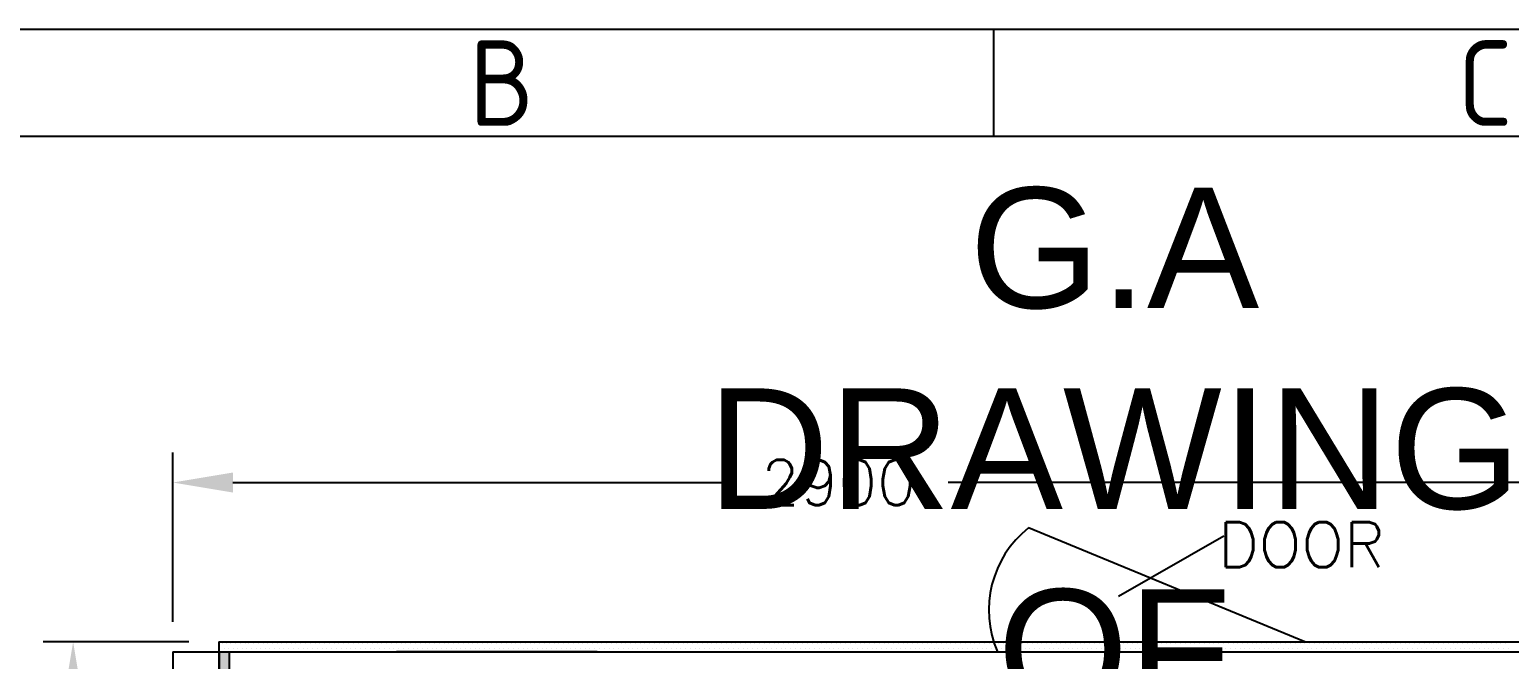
# Model space of a CAD drawing. Extents: x 17841 to 24164, y -6417 to 2983.
# Drawn here: x 19063 to 20537, y 2250 to 2877 of the extents above; entities that cross this region are included whole.
import ezdxf
from ezdxf.enums import TextEntityAlignment as Align

# ---------------------------------------------------------------- set-up
doc = ezdxf.new("R2010")
doc.units = 0
doc.header["$LTSCALE"] = 5
doc.header["$PDMODE"] = 3
doc.layers.get('0').update_dxf_attribs({"linetype": 'CONTINUOUS'})
doc.layers.get('DEFPOINTS').update_dxf_attribs({"linetype": 'CONTINUOUS'})
doc.styles.add('ISOCP', font='isocp.shx')
doc.styles.get("Standard").update_dxf_attribs({"font": 'romans.shx', "height": 45})
doc.dimstyles.get("Standard").update_dxf_attribs({"dimscale": 30, "dimtxt": 2, "dimasz": 1, "dimexe": 0.5, "dimexo": 0.5, "dimgap": 0.2, "dimtad": 1, "dimdec": 0, "dimdsep": 46, "dimtxsty": 'Standard', "dimcen": 2.5, "dimadec": 0, "dimazin": 0, "dimtfac": 1, "dimtdec": 0, "dimtmove": 2, "dimatfit": 3, "dimfxl": 1, "dimtolj": 1, "dimtzin": 0, "dimarcsym": 0})

# ---------------------------------------------------------------- blocks, each defined once
blk = doc.blocks.new('*D22')
at = {"color": 0, "lineweight": -2, "transparency": 16777216}
for p, q in [((19221.6, 2267.1), (19076.4, 2267.1)), ((19106.4, 2207.1), (19106.4, 1858.9)), ((19106.4, 1292.1), (19106.4, 1640.3)), ((19221.9, 1232.1), (19076.4, 1232.1))]:
    blk.add_line(p, q, dxfattribs=at)
at = {"color": 0, "transparency": 16777216}
for points in [[(19096.4, 2207.1), (19116.4, 2207.1), (19106.4, 2267.1)], [(19096.4, 1292.1), (19116.4, 1292.1), (19106.4, 1232.1)]]:
    blk.add_solid(points, dxfattribs=at)
at = {"layer": 'DEFPOINTS', "color": 0, "transparency": 16777216}
for p in [(19251.6, 2267.1), (19106.4, 1232.1), (19251.9, 1232.1)]:
    blk.add_point(p, dxfattribs=at)
at = {"color": 0, "transparency": 16777216, "insert": (19106.4, 1749.6), "char_height": 45, "attachment_point": 5, "rotation": 90}
blk.add_mtext('\\A1;2550', dxfattribs=at)
blk = doc.blocks.new('*D23')
at = {"color": 0, "lineweight": -2, "transparency": 16777216}
for p, q in [((19205.6, 2287.1), (19205.6, 2455.7)), ((20708.4, 2297.1), (20708.4, 2455.7)), ((19265.6, 2425.7), (19759.3, 2425.7)), ((20648.4, 2425.7), (19977.9, 2425.7))]:
    blk.add_line(p, q, dxfattribs=at)
at = {"color": 0, "transparency": 16777216}
for points in [[(19265.6, 2435.7), (19265.6, 2415.7), (19205.6, 2425.7)], [(20648.4, 2435.7), (20648.4, 2415.7), (20708.4, 2425.7)]]:
    blk.add_solid(points, dxfattribs=at)
at = {"layer": 'DEFPOINTS', "color": 0, "transparency": 16777216}
for p in [(20708.4, 2425.7), (19205.6, 2257.1), (20708.4, 2267.1)]:
    blk.add_point(p, dxfattribs=at)
at = {"color": 0, "transparency": 16777216, "insert": (19868.6, 2425.7), "char_height": 45, "attachment_point": 5}
blk.add_mtext('\\A1;2900', dxfattribs=at)

msp = doc.modelspace()

# ---------------------------------------------------------------- hatches: boundary and pattern name
h = msp.add_hatch()
h.set_pattern_fill('DOTS', color=0, scale=3, style=0)
h.set_pattern_definition([(0, (-10661.94, -1087.201), (2.38125, 4.7625), [0, -4.7625])])
h.paths.add_polyline_path([(19251.9, 2257.1), (19251.9, 1242.6), (19261.9, 1242.6), (19261.9, 1445.6), (19261.9, 1648.6), (19261.9, 1851.6), (19261.9, 2054.6), (19261.9, 2257.1)])

# ---------------------------------------------------------------- linework, layer by layer
at = {"color": 0}
for p, q in [((20023.1, 2876.8), (20023.1, 2770.3)), ((20333.1, 2267.1), (20058, 2380.5)), ((20147.5, 2312.5), (20252.6, 2372.5)), ((19205.6, 2257.1), (19205.6, 1242.6)), ((19205.6, 2257.1), (19251.6, 2257.1)), ((19241.3, 2257.1), (19677.9, 2257.1)), ((19251.6, 2267.1), (19251.6, 1242.6)), ((19251.6, 2267.1), (20708.4, 2267.1)), ((19251.6, 2257.6), (19251.6, 1242.6)), ((19251.9, 2257.6), (19251.9, 1242.6)), ((19252.3, 2260.4), (19252.3, 2260.4)), ((19254.7, 2265.1), (19254.7, 2265.1)), ((19257.1, 2260.4), (19257.1, 2260.4)), ((19259.5, 2265.1), (19259.5, 2265.1)), ((19260.9, 2260.4), (19260.9, 2260.4)), ((19261.9, 2257.6), (19261.9, 2054.6)), ((19263.3, 2265.1), (19263.3, 2265.1)), ((19265.7, 2260.4), (19265.7, 2260.4)), ((19268.1, 2265.1), (19268.1, 2265.1)), ((19270.5, 2260.4), (19270.5, 2260.4)), ((19272.8, 2265.1), (19272.8, 2265.1)), ((19275.2, 2260.4), (19275.2, 2260.4)), ((19277.6, 2265.1), (19277.6, 2265.1)), ((19279.2, 2260.4), (19279.2, 2260.4)), ((19281.5, 2265.1), (19281.5, 2265.1)), ((19283.9, 2260.4), (19283.9, 2260.4)), ((19286.3, 2265.1), (19286.3, 2265.1)), ((19288.7, 2260.4), (19288.7, 2260.4)), ((19291.1, 2265.1), (19291.1, 2265.1)), ((19293.4, 2260.4), (19293.4, 2260.4)), ((19295.8, 2265.1), (19295.8, 2265.1)), ((19297.6, 2260.4), (19297.6, 2260.4)), ((19300, 2265.1), (19300, 2265.1)), ((19302.4, 2260.4), (19302.4, 2260.4)), ((19304.8, 2265.1), (19304.8, 2265.1)), ((19307.2, 2260.4), (19307.2, 2260.4)), ((19309.5, 2265.1), (19309.5, 2265.1)), ((19311.9, 2260.4), (19311.9, 2260.4)), ((19314.3, 2265.1), (19314.3, 2265.1)), ((19316.4, 2260.4), (19316.4, 2260.4)), ((19318.8, 2265.1), (19318.8, 2265.1)), ((19321.1, 2260.4), (19321.1, 2260.4)), ((19323.5, 2265.1), (19323.5, 2265.1)), ((19325.9, 2260.4), (19325.9, 2260.4)), ((19328.3, 2265.1), (19328.3, 2265.1)), ((19330.7, 2260.4), (19330.7, 2260.4)), ((19333, 2265.1), (19333, 2265.1)), ((19335.4, 2260.4), (19335.4, 2260.4)), ((19337.8, 2265.1), (19337.8, 2265.1)), ((19340.2, 2260.4), (19340.2, 2260.4)), ((19342.6, 2265.1), (19342.6, 2265.1)), ((19345, 2260.4), (19345, 2260.4)), ((19347.3, 2265.1), (19347.3, 2265.1)), ((19349.7, 2260.4), (19349.7, 2260.4)), ((19352.1, 2265.1), (19352.1, 2265.1)), ((19354.5, 2260.4), (19354.5, 2260.4)), ((19356.9, 2265.1), (19356.9, 2265.1)), ((19359.2, 2260.4), (19359.2, 2260.4)), ((19361.6, 2265.1), (19361.6, 2265.1)), ((19364, 2260.4), (19364, 2260.4)), ((19366.4, 2265.1), (19366.4, 2265.1)), ((19368.8, 2260.4), (19368.8, 2260.4)), ((19371.1, 2265.1), (19371.1, 2265.1)), ((19373.5, 2260.4), (19373.5, 2260.4)), ((19375.9, 2265.1), (19375.9, 2265.1)), ((19378.3, 2260.4), (19378.3, 2260.4)), ((19380.7, 2265.1), (19380.7, 2265.1)), ((19383.1, 2260.4), (19383.1, 2260.4)), ((19385.4, 2265.1), (19385.4, 2265.1)), ((19387.8, 2260.4), (19387.8, 2260.4)), ((19390.2, 2265.1), (19390.2, 2265.1)), ((19392.6, 2260.4), (19392.6, 2260.4)), ((19395, 2265.1), (19395, 2265.1)), ((19397.3, 2260.4), (19397.3, 2260.4)), ((19399.7, 2265.1), (19399.7, 2265.1)), ((19402.1, 2260.4), (19402.1, 2260.4)), ((19404.5, 2265.1), (19404.5, 2265.1)), ((19406.9, 2260.4), (19406.9, 2260.4)), ((19409.2, 2265.1), (19409.2, 2265.1)), ((19411.6, 2260.4), (19411.6, 2260.4)), ((19414, 2265.1), (19414, 2265.1)), ((19416.4, 2260.4), (19416.4, 2260.4)), ((19418.8, 2265.1), (19418.8, 2265.1)), ((19421.2, 2260.4), (19421.2, 2260.4)), ((19423.5, 2265.1), (19423.5, 2265.1)), ((19425.9, 2260.4), (19425.9, 2260.4)), ((19428.3, 2265.1), (19428.3, 2265.1)), ((19628.4, 2257.1), (19428.4, 2257.1)), ((19430.7, 2260.4), (19430.7, 2260.4)), ((19433.1, 2265.1), (19433.1, 2265.1)), ((19435.4, 2260.4), (19435.4, 2260.4)), ((19437.8, 2265.1), (19437.8, 2265.1)), ((19440.2, 2260.4), (19440.2, 2260.4)), ((19442.6, 2265.1), (19442.6, 2265.1)), ((19445, 2260.4), (19445, 2260.4)), ((19447.3, 2265.1), (19447.3, 2265.1)), ((19449.7, 2260.4), (19449.7, 2260.4)), ((19452.1, 2265.1), (19452.1, 2265.1)), ((19454.5, 2260.4), (19454.5, 2260.4)), ((19456.9, 2265.1), (19456.9, 2265.1)), ((19459.3, 2260.4), (19459.3, 2260.4)), ((19461.6, 2265.1), (19461.6, 2265.1)), ((19464, 2260.4), (19464, 2260.4)), ((19466.4, 2265.1), (19466.4, 2265.1)), ((19468.8, 2260.4), (19468.8, 2260.4)), ((19471.2, 2265.1), (19471.2, 2265.1)), ((19473.5, 2260.4), (19473.5, 2260.4)), ((19475.9, 2265.1), (19475.9, 2265.1)), ((19478.3, 2260.4), (19478.3, 2260.4)), ((19480.7, 2265.1), (19480.7, 2265.1)), ((19483.1, 2260.4), (19483.1, 2260.4)), ((19485.4, 2265.1), (19485.4, 2265.1)), ((19487.8, 2260.4), (19487.8, 2260.4)), ((19490.2, 2265.1), (19490.2, 2265.1)), ((19492.6, 2260.4), (19492.6, 2260.4)), ((19495, 2265.1), (19495, 2265.1)), ((19497.4, 2260.4), (19497.4, 2260.4)), ((19499.7, 2265.1), (19499.7, 2265.1)), ((19502.1, 2260.4), (19502.1, 2260.4)), ((19504.5, 2265.1), (19504.5, 2265.1)), ((19506.9, 2260.4), (19506.9, 2260.4)), ((19509.3, 2265.1), (19509.3, 2265.1)), ((19511.6, 2260.4), (19511.6, 2260.4)), ((19514, 2265.1), (19514, 2265.1)), ((19516.4, 2260.4), (19516.4, 2260.4)), ((19518.8, 2265.1), (19518.8, 2265.1)), ((19521.2, 2260.4), (19521.2, 2260.4)), ((19523.5, 2265.1), (19523.5, 2265.1)), ((19525.9, 2260.4), (19525.9, 2260.4)), ((19528.3, 2265.1), (19528.3, 2265.1)), ((19530.7, 2260.4), (19530.7, 2260.4)), ((19533.1, 2265.1), (19533.1, 2265.1)), ((19535.5, 2260.4), (19535.5, 2260.4)), ((19537.8, 2265.1), (19537.8, 2265.1)), ((19540.2, 2260.4), (19540.2, 2260.4)), ((19542.6, 2265.1), (19542.6, 2265.1)), ((19545, 2260.4), (19545, 2260.4)), ((19547.4, 2265.1), (19547.4, 2265.1)), ((19549.7, 2260.4), (19549.7, 2260.4)), ((19552.1, 2265.1), (19552.1, 2265.1)), ((19554.5, 2260.4), (19554.5, 2260.4)), ((19556.9, 2265.1), (19556.9, 2265.1)), ((19559.3, 2260.4), (19559.3, 2260.4)), ((19561.6, 2265.1), (19561.6, 2265.1)), ((19564, 2260.4), (19564, 2260.4)), ((19566.4, 2265.1), (19566.4, 2265.1)), ((19568.8, 2260.4), (19568.8, 2260.4)), ((19571.2, 2265.1), (19571.2, 2265.1)), ((19573.6, 2260.4), (19573.6, 2260.4)), ((19575.9, 2265.1), (19575.9, 2265.1)), ((19578.3, 2260.4), (19578.3, 2260.4)), ((19580.7, 2265.1), (19580.7, 2265.1)), ((19583.1, 2260.4), (19583.1, 2260.4)), ((19585.5, 2265.1), (19585.5, 2265.1)), ((19587.8, 2260.4), (19587.8, 2260.4)), ((19590.2, 2265.1), (19590.2, 2265.1)), ((19592.6, 2260.4), (19592.6, 2260.4)), ((19595, 2265.1), (19595, 2265.1)), ((19597.4, 2260.4), (19597.4, 2260.4)), ((19599.7, 2265.1), (19599.7, 2265.1)), ((19602.1, 2260.4), (19602.1, 2260.4)), ((19604.5, 2265.1), (19604.5, 2265.1)), ((19606.9, 2260.4), (19606.9, 2260.4)), ((19609.3, 2265.1), (19609.3, 2265.1)), ((19611.7, 2260.4), (19611.7, 2260.4)), ((19614, 2265.1), (19614, 2265.1)), ((19616.4, 2260.4), (19616.4, 2260.4)), ((19618.8, 2265.1), (19618.8, 2265.1)), ((19621.2, 2260.4), (19621.2, 2260.4)), ((19623.6, 2265.1), (19623.6, 2265.1)), ((19625.9, 2260.4), (19625.9, 2260.4)), ((19628.3, 2265.1), (19628.3, 2265.1)), ((19630.7, 2260.4), (19630.7, 2260.4)), ((19633.1, 2265.1), (19633.1, 2265.1)), ((19635.5, 2260.4), (19635.5, 2260.4)), ((19637.8, 2265.1), (19637.8, 2265.1)), ((19640.2, 2260.4), (19640.2, 2260.4)), ((19642.6, 2265.1), (19642.6, 2265.1)), ((19645, 2260.4), (19645, 2260.4)), ((19647.4, 2265.1), (19647.4, 2265.1)), ((19649.8, 2260.4), (19649.8, 2260.4)), ((19652.1, 2265.1), (19652.1, 2265.1)), ((19654.5, 2260.4), (19654.5, 2260.4)), ((19656.9, 2265.1), (19656.9, 2265.1)), ((19659.3, 2260.4), (19659.3, 2260.4)), ((19661.7, 2265.1), (19661.7, 2265.1)), ((19664, 2260.4), (19664, 2260.4)), ((19666.4, 2265.1), (19666.4, 2265.1)), ((19668.8, 2260.4), (19668.8, 2260.4)), ((19671.2, 2265.1), (19671.2, 2265.1)), ((19673.6, 2260.4), (19673.6, 2260.4)), ((19675.9, 2265.1), (19675.9, 2265.1)), ((19677.9, 2257.1), (20698.4, 2257.1)), ((19678.3, 2260.4), (19678.3, 2260.4)), ((19680.7, 2265.1), (19680.7, 2265.1)), ((19683.1, 2260.4), (19683.1, 2260.4)), ((19685.5, 2265.1), (19685.5, 2265.1)), ((19687.9, 2260.4), (19687.9, 2260.4)), ((19690.2, 2265.1), (19690.2, 2265.1)), ((19692.6, 2260.4), (19692.6, 2260.4)), ((19695, 2265.1), (19695, 2265.1)), ((19697.4, 2260.4), (19697.4, 2260.4)), ((19699.8, 2265.1), (19699.8, 2265.1)), ((19702.1, 2260.4), (19702.1, 2260.4)), ((19704.5, 2265.1), (19704.5, 2265.1)), ((19706.9, 2260.4), (19706.9, 2260.4)), ((19709.3, 2265.1), (19709.3, 2265.1)), ((19711.7, 2260.4), (19711.7, 2260.4)), ((19714, 2265.1), (19714, 2265.1)), ((19716.4, 2260.4), (19716.4, 2260.4)), ((19718.8, 2265.1), (19718.8, 2265.1)), ((19721.2, 2260.4), (19721.2, 2260.4)), ((19723.6, 2265.1), (19723.6, 2265.1)), ((19726, 2260.4), (19726, 2260.4)), ((19728.3, 2265.1), (19728.3, 2265.1)), ((19730.7, 2260.4), (19730.7, 2260.4)), ((19733.1, 2265.1), (19733.1, 2265.1)), ((19735.5, 2260.4), (19735.5, 2260.4)), ((19737.9, 2265.1), (19737.9, 2265.1)), ((19740.2, 2260.4), (19740.2, 2260.4)), ((19742.6, 2265.1), (19742.6, 2265.1)), ((19745, 2260.4), (19745, 2260.4)), ((19747.4, 2265.1), (19747.4, 2265.1)), ((19749.8, 2260.4), (19749.8, 2260.4)), ((19752.1, 2265.1), (19752.1, 2265.1)), ((19754.5, 2260.4), (19754.5, 2260.4)), ((19756.9, 2265.1), (19756.9, 2265.1)), ((19759.3, 2260.4), (19759.3, 2260.4)), ((19761.7, 2265.1), (19761.7, 2265.1)), ((19764.1, 2260.4), (19764.1, 2260.4)), ((19766.4, 2265.1), (19766.4, 2265.1)), ((19768.8, 2260.4), (19768.8, 2260.4)), ((19771.2, 2265.1), (19771.2, 2265.1)), ((19773.6, 2260.4), (19773.6, 2260.4)), ((19776, 2265.1), (19776, 2265.1)), ((19778.3, 2260.4), (19778.3, 2260.4)), ((19780.7, 2265.1), (19780.7, 2265.1)), ((19783.1, 2260.4), (19783.1, 2260.4)), ((19785.5, 2265.1), (19785.5, 2265.1)), ((19787.9, 2260.4), (19787.9, 2260.4)), ((19790.2, 2265.1), (19790.2, 2265.1)), ((19792.6, 2260.4), (19792.6, 2260.4)), ((19795, 2265.1), (19795, 2265.1)), ((19797.4, 2260.4), (19797.4, 2260.4)), ((19799.8, 2265.1), (19799.8, 2265.1)), ((19802.2, 2260.4), (19802.2, 2260.4)), ((19804.5, 2265.1), (19804.5, 2265.1)), ((19806.9, 2260.4), (19806.9, 2260.4)), ((19809.3, 2265.1), (19809.3, 2265.1)), ((19811.7, 2260.4), (19811.7, 2260.4)), ((19814.1, 2265.1), (19814.1, 2265.1)), ((19816.4, 2260.4), (19816.4, 2260.4)), ((19818.8, 2265.1), (19818.8, 2265.1)), ((19821.2, 2260.4), (19821.2, 2260.4)), ((19823.6, 2265.1), (19823.6, 2265.1)), ((19826, 2260.4), (19826, 2260.4)), ((19828.3, 2265.1), (19828.3, 2265.1)), ((19830.7, 2260.4), (19830.7, 2260.4)), ((19833.1, 2265.1), (19833.1, 2265.1)), ((19835.5, 2260.4), (19835.5, 2260.4)), ((19837.9, 2265.1), (19837.9, 2265.1)), ((19840.3, 2260.4), (19840.3, 2260.4)), ((19842.6, 2265.1), (19842.6, 2265.1)), ((19845, 2260.4), (19845, 2260.4)), ((19847.4, 2265.1), (19847.4, 2265.1)), ((19849.8, 2260.4), (19849.8, 2260.4)), ((19852.2, 2265.1), (19852.2, 2265.1)), ((19854.5, 2260.4), (19854.5, 2260.4)), ((19856.9, 2265.1), (19856.9, 2265.1)), ((19859.3, 2260.4), (19859.3, 2260.4)), ((19861.7, 2265.1), (19861.7, 2265.1)), ((19864.1, 2260.4), (19864.1, 2260.4)), ((19866.4, 2265.1), (19866.4, 2265.1)), ((19868.8, 2260.4), (19868.8, 2260.4)), ((19871.2, 2265.1), (19871.2, 2265.1)), ((19873.6, 2260.4), (19873.6, 2260.4)), ((19876, 2265.1), (19876, 2265.1)), ((19878.4, 2260.4), (19878.4, 2260.4)), ((19880.7, 2265.1), (19880.7, 2265.1)), ((19883.1, 2260.4), (19883.1, 2260.4)), ((19885.5, 2265.1), (19885.5, 2265.1)), ((19887.9, 2260.4), (19887.9, 2260.4)), ((19890.3, 2265.1), (19890.3, 2265.1)), ((19892.6, 2260.4), (19892.6, 2260.4)), ((19895, 2265.1), (19895, 2265.1)), ((19897.4, 2260.4), (19897.4, 2260.4)), ((19899.8, 2265.1), (19899.8, 2265.1)), ((19902.2, 2260.4), (19902.2, 2260.4)), ((19904.5, 2265.1), (19904.5, 2265.1)), ((19906.9, 2260.4), (19906.9, 2260.4)), ((19909.3, 2265.1), (19909.3, 2265.1)), ((19911.7, 2260.4), (19911.7, 2260.4)), ((19914.1, 2265.1), (19914.1, 2265.1)), ((19916.5, 2260.4), (19916.5, 2260.4)), ((19918.8, 2265.1), (19918.8, 2265.1)), ((19921.2, 2260.4), (19921.2, 2260.4)), ((19923.6, 2265.1), (19923.6, 2265.1)), ((19926, 2260.4), (19926, 2260.4)), ((19928.4, 2265.1), (19928.4, 2265.1)), ((19930.7, 2260.4), (19930.7, 2260.4)), ((19933.1, 2265.1), (19933.1, 2265.1)), ((19935.5, 2260.4), (19935.5, 2260.4)), ((19937.9, 2265.1), (19937.9, 2265.1)), ((19940.3, 2260.4), (19940.3, 2260.4)), ((19942.6, 2265.1), (19942.6, 2265.1)), ((19945, 2260.4), (19945, 2260.4)), ((19947.4, 2265.1), (19947.4, 2265.1)), ((19949.8, 2260.4), (19949.8, 2260.4)), ((19952.2, 2265.1), (19952.2, 2265.1)), ((19954.6, 2260.4), (19954.6, 2260.4)), ((19956.9, 2265.1), (19956.9, 2265.1)), ((19959.3, 2260.4), (19959.3, 2260.4)), ((19961.7, 2265.1), (19961.7, 2265.1)), ((19964.1, 2260.4), (19964.1, 2260.4)), ((19966.5, 2265.1), (19966.5, 2265.1)), ((19968.8, 2260.4), (19968.8, 2260.4)), ((19971.2, 2265.1), (19971.2, 2265.1)), ((19973.6, 2260.4), (19973.6, 2260.4)), ((19976, 2265.1), (19976, 2265.1)), ((19978.4, 2260.4), (19978.4, 2260.4)), ((19980.7, 2265.1), (19980.7, 2265.1)), ((19983.1, 2260.4), (19983.1, 2260.4)), ((19985.5, 2265.1), (19985.5, 2265.1)), ((19987.9, 2260.4), (19987.9, 2260.4)), ((19990.3, 2265.1), (19990.3, 2265.1)), ((19992.7, 2260.4), (19992.7, 2260.4)), ((19995, 2265.1), (19995, 2265.1)), ((19997.4, 2260.4), (19997.4, 2260.4)), ((19999.8, 2265.1), (19999.8, 2265.1)), ((20002.2, 2260.4), (20002.2, 2260.4)), ((20004.6, 2265.1), (20004.6, 2265.1)), ((20006.9, 2260.4), (20006.9, 2260.4)), ((20009.3, 2265.1), (20009.3, 2265.1)), ((20011.7, 2260.4), (20011.7, 2260.4)), ((20014.1, 2265.1), (20014.1, 2265.1)), ((20016.5, 2260.4), (20016.5, 2260.4)), ((20018.8, 2265.1), (20018.8, 2265.1)), ((20021.2, 2260.4), (20021.2, 2260.4)), ((20023.6, 2265.1), (20023.6, 2265.1)), ((20026, 2260.4), (20026, 2260.4)), ((20028.4, 2265.1), (20028.4, 2265.1)), ((20030.8, 2260.4), (20030.8, 2260.4)), ((20033.1, 2265.1), (20033.1, 2265.1)), ((20035.5, 2260.4), (20035.5, 2260.4)), ((20037.9, 2265.1), (20037.9, 2265.1)), ((20040.3, 2260.4), (20040.3, 2260.4)), ((20042.7, 2265.1), (20042.7, 2265.1)), ((20045, 2260.4), (20045, 2260.4)), ((20047.4, 2265.1), (20047.4, 2265.1)), ((20049.8, 2260.4), (20049.8, 2260.4)), ((20052.2, 2265.1), (20052.2, 2265.1)), ((20054.6, 2260.4), (20054.6, 2260.4)), ((20056.9, 2265.1), (20056.9, 2265.1)), ((20059.3, 2260.4), (20059.3, 2260.4)), ((20061.7, 2265.1), (20061.7, 2265.1)), ((20064.1, 2260.4), (20064.1, 2260.4)), ((20066.5, 2265.1), (20066.5, 2265.1)), ((20068.9, 2260.4), (20068.9, 2260.4)), ((20071.2, 2265.1), (20071.2, 2265.1)), ((20073.6, 2260.4), (20073.6, 2260.4)), ((20076, 2265.1), (20076, 2265.1)), ((20078.4, 2260.4), (20078.4, 2260.4)), ((20080.8, 2265.1), (20080.8, 2265.1)), ((20083.1, 2260.4), (20083.1, 2260.4)), ((20085.5, 2265.1), (20085.5, 2265.1)), ((20087.9, 2260.4), (20087.9, 2260.4)), ((20090.3, 2265.1), (20090.3, 2265.1)), ((20092.7, 2260.4), (20092.7, 2260.4)), ((20095, 2265.1), (20095, 2265.1)), ((20097.4, 2260.4), (20097.4, 2260.4)), ((20099.8, 2265.1), (20099.8, 2265.1)), ((20102.2, 2260.4), (20102.2, 2260.4)), ((20104.6, 2265.1), (20104.6, 2265.1)), ((20107, 2260.4), (20107, 2260.4)), ((20109.3, 2265.1), (20109.3, 2265.1)), ((20111.7, 2260.4), (20111.7, 2260.4)), ((20114.1, 2265.1), (20114.1, 2265.1)), ((20116.5, 2260.4), (20116.5, 2260.4)), ((20118.9, 2265.1), (20118.9, 2265.1)), ((20121.2, 2260.4), (20121.2, 2260.4)), ((20123.6, 2265.1), (20123.6, 2265.1)), ((20126, 2260.4), (20126, 2260.4)), ((20128.4, 2265.1), (20128.4, 2265.1)), ((20130.8, 2260.4), (20130.8, 2260.4)), ((20133.1, 2265.1), (20133.1, 2265.1)), ((20135.5, 2260.4), (20135.5, 2260.4)), ((20137.9, 2265.1), (20137.9, 2265.1)), ((20140.3, 2260.4), (20140.3, 2260.4)), ((20142.7, 2265.1), (20142.7, 2265.1)), ((20145.1, 2260.4), (20145.1, 2260.4)), ((20147.4, 2265.1), (20147.4, 2265.1)), ((20149.8, 2260.4), (20149.8, 2260.4)), ((20152.2, 2265.1), (20152.2, 2265.1)), ((20154.6, 2260.4), (20154.6, 2260.4)), ((20157, 2265.1), (20157, 2265.1)), ((20159.3, 2260.4), (20159.3, 2260.4)), ((20161.7, 2265.1), (20161.7, 2265.1)), ((20164.1, 2260.4), (20164.1, 2260.4)), ((20166.5, 2265.1), (20166.5, 2265.1)), ((20168.9, 2260.4), (20168.9, 2260.4)), ((20171.2, 2265.1), (20171.2, 2265.1)), ((20173.6, 2260.4), (20173.6, 2260.4)), ((20176, 2265.1), (20176, 2265.1)), ((20178.4, 2260.4), (20178.4, 2260.4)), ((20180.8, 2265.1), (20180.8, 2265.1)), ((20183.2, 2260.4), (20183.2, 2260.4)), ((20185.5, 2265.1), (20185.5, 2265.1)), ((20187.9, 2260.4), (20187.9, 2260.4)), ((20190.3, 2265.1), (20190.3, 2265.1)), ((20192.7, 2260.4), (20192.7, 2260.4)), ((20195.1, 2265.1), (20195.1, 2265.1)), ((20197.4, 2260.4), (20197.4, 2260.4)), ((20199.8, 2265.1), (20199.8, 2265.1)), ((20202.2, 2260.4), (20202.2, 2260.4)), ((20204.6, 2265.1), (20204.6, 2265.1)), ((20207, 2260.4), (20207, 2260.4)), ((20209.3, 2265.1), (20209.3, 2265.1)), ((20211.7, 2260.4), (20211.7, 2260.4)), ((20214.1, 2265.1), (20214.1, 2265.1)), ((20216.5, 2260.4), (20216.5, 2260.4)), ((20218.9, 2265.1), (20218.9, 2265.1)), ((20221.3, 2260.4), (20221.3, 2260.4)), ((20223.6, 2265.1), (20223.6, 2265.1)), ((20226, 2260.4), (20226, 2260.4)), ((20228.4, 2265.1), (20228.4, 2265.1)), ((20230.8, 2260.4), (20230.8, 2260.4)), ((20233.2, 2265.1), (20233.2, 2265.1)), ((20235.5, 2260.4), (20235.5, 2260.4)), ((20237.9, 2265.1), (20237.9, 2265.1)), ((20240.3, 2260.4), (20240.3, 2260.4)), ((20242.7, 2265.1), (20242.7, 2265.1)), ((20245.1, 2260.4), (20245.1, 2260.4)), ((20247.4, 2265.1), (20247.4, 2265.1)), ((20249.8, 2260.4), (20249.8, 2260.4)), ((20252.2, 2265.1), (20252.2, 2265.1)), ((20254.6, 2260.4), (20254.6, 2260.4)), ((20257, 2265.1), (20257, 2265.1)), ((20259.4, 2260.4), (20259.4, 2260.4)), ((20261.7, 2265.1), (20261.7, 2265.1)), ((20264.1, 2260.4), (20264.1, 2260.4)), ((20266.5, 2265.1), (20266.5, 2265.1)), ((20268.9, 2260.4), (20268.9, 2260.4)), ((20271.3, 2265.1), (20271.3, 2265.1)), ((20273.6, 2260.4), (20273.6, 2260.4)), ((20276, 2265.1), (20276, 2265.1)), ((20278.4, 2260.4), (20278.4, 2260.4)), ((20280.8, 2265.1), (20280.8, 2265.1)), ((20283.2, 2260.4), (20283.2, 2260.4)), ((20285.5, 2265.1), (20285.5, 2265.1)), ((20287.9, 2260.4), (20287.9, 2260.4)), ((20290.3, 2265.1), (20290.3, 2265.1)), ((20292.7, 2260.4), (20292.7, 2260.4)), ((20295.1, 2265.1), (20295.1, 2265.1)), ((20297.5, 2260.4), (20297.5, 2260.4)), ((20299.8, 2265.1), (20299.8, 2265.1)), ((20302.2, 2260.4), (20302.2, 2260.4)), ((20304.6, 2265.1), (20304.6, 2265.1)), ((20307, 2260.4), (20307, 2260.4)), ((20309.4, 2265.1), (20309.4, 2265.1)), ((20311.7, 2260.4), (20311.7, 2260.4)), ((20314.1, 2265.1), (20314.1, 2265.1)), ((20316.5, 2260.4), (20316.5, 2260.4)), ((20318.9, 2265.1), (20318.9, 2265.1)), ((20321.3, 2260.4), (20321.3, 2260.4)), ((20323.6, 2265.1), (20323.6, 2265.1)), ((20326, 2260.4), (20326, 2260.4)), ((20328.4, 2265.1), (20328.4, 2265.1)), ((20330.8, 2260.4), (20330.8, 2260.4)), ((20333.2, 2265.1), (20333.2, 2265.1)), ((20335.6, 2260.4), (20335.6, 2260.4)), ((20337.9, 2265.1), (20337.9, 2265.1)), ((20340.3, 2260.4), (20340.3, 2260.4)), ((20342.7, 2265.1), (20342.7, 2265.1)), ((20345.1, 2260.4), (20345.1, 2260.4)), ((20347.5, 2265.1), (20347.5, 2265.1)), ((20349.8, 2260.4), (20349.8, 2260.4)), ((20352.2, 2265.1), (20352.2, 2265.1)), ((20354.6, 2260.4), (20354.6, 2260.4)), ((20357, 2265.1), (20357, 2265.1)), ((20359.4, 2260.4), (20359.4, 2260.4)), ((20361.7, 2265.1), (20361.7, 2265.1)), ((20364.1, 2260.4), (20364.1, 2260.4)), ((20366.5, 2265.1), (20366.5, 2265.1)), ((20368.9, 2260.4), (20368.9, 2260.4)), ((20371.3, 2265.1), (20371.3, 2265.1)), ((20373.7, 2260.4), (20373.7, 2260.4)), ((20376, 2265.1), (20376, 2265.1)), ((20378.4, 2260.4), (20378.4, 2260.4)), ((20380.8, 2265.1), (20380.8, 2265.1)), ((20383.2, 2260.4), (20383.2, 2260.4)), ((20385.6, 2265.1), (20385.6, 2265.1)), ((20387.9, 2260.4), (20387.9, 2260.4)), ((20390.3, 2265.1), (20390.3, 2265.1)), ((20392.7, 2260.4), (20392.7, 2260.4)), ((20395.1, 2265.1), (20395.1, 2265.1)), ((20397.5, 2260.4), (20397.5, 2260.4)), ((20399.8, 2265.1), (20399.8, 2265.1)), ((20402.2, 2260.4), (20402.2, 2260.4)), ((20404.6, 2265.1), (20404.6, 2265.1)), ((20407, 2260.4), (20407, 2260.4)), ((20409.4, 2265.1), (20409.4, 2265.1)), ((20411.8, 2260.4), (20411.8, 2260.4)), ((20414.1, 2265.1), (20414.1, 2265.1)), ((20416.5, 2260.4), (20416.5, 2260.4)), ((20418.9, 2265.1), (20418.9, 2265.1)), ((20421.3, 2260.4), (20421.3, 2260.4)), ((20423.7, 2265.1), (20423.7, 2265.1)), ((20426, 2260.4), (20426, 2260.4)), ((20428.4, 2265.1), (20428.4, 2265.1)), ((20430.8, 2260.4), (20430.8, 2260.4)), ((20433.2, 2265.1), (20433.2, 2265.1)), ((20435.6, 2260.4), (20435.6, 2260.4)), ((20437.9, 2265.1), (20437.9, 2265.1)), ((20440.3, 2260.4), (20440.3, 2260.4)), ((20442.7, 2265.1), (20442.7, 2265.1)), ((20445.1, 2260.4), (20445.1, 2260.4)), ((20447.5, 2265.1), (20447.5, 2265.1)), ((20449.9, 2260.4), (20449.9, 2260.4)), ((20452.2, 2265.1), (20452.2, 2265.1)), ((20454.6, 2260.4), (20454.6, 2260.4)), ((20457, 2265.1), (20457, 2265.1)), ((20459.4, 2260.4), (20459.4, 2260.4)), ((20461.8, 2265.1), (20461.8, 2265.1)), ((20464.1, 2260.4), (20464.1, 2260.4)), ((20466.5, 2265.1), (20466.5, 2265.1)), ((20468.9, 2260.4), (20468.9, 2260.4)), ((20471.3, 2265.1), (20471.3, 2265.1)), ((20473.7, 2260.4), (20473.7, 2260.4)), ((20476, 2265.1), (20476, 2265.1)), ((20478.4, 2260.4), (20478.4, 2260.4)), ((20480.8, 2265.1), (20480.8, 2265.1)), ((20483.2, 2260.4), (20483.2, 2260.4)), ((20485.6, 2265.1), (20485.6, 2265.1)), ((20488, 2260.4), (20488, 2260.4)), ((20490.3, 2265.1), (20490.3, 2265.1)), ((20492.7, 2260.4), (20492.7, 2260.4)), ((20495.1, 2265.1), (20495.1, 2265.1)), ((20497.5, 2260.4), (20497.5, 2260.4)), ((20499.9, 2265.1), (20499.9, 2265.1)), ((20502.2, 2260.4), (20502.2, 2260.4)), ((20504.6, 2265.1), (20504.6, 2265.1)), ((20507, 2260.4), (20507, 2260.4)), ((20509.4, 2265.1), (20509.4, 2265.1)), ((20511.8, 2260.4), (20511.8, 2260.4)), ((20514.1, 2265.1), (20514.1, 2265.1)), ((20516.5, 2260.4), (20516.5, 2260.4)), ((20518.9, 2265.1), (20518.9, 2265.1)), ((20521.3, 2260.4), (20521.3, 2260.4)), ((20523.7, 2265.1), (20523.7, 2265.1)), ((20526.1, 2260.4), (20526.1, 2260.4)), ((20528.4, 2265.1), (20528.4, 2265.1)), ((20530.8, 2260.4), (20530.8, 2260.4)), ((20533.2, 2265.1), (20533.2, 2265.1)), ((20535.6, 2260.4), (20535.6, 2260.4))]:
    msp.add_line(p, q, dxfattribs=at)
for points in [[(24057.8, -1381.5), (24057.8, 2876.8), (17947.2, 2876.8), (17947.2, -1381.5)], [(23951.4, -1275), (23951.4, 2770.3), (18053.6, 2770.3), (18053.6, -1275)]]:
    msp.add_lwpolyline(points, close=True, dxfattribs=at)
msp.add_arc((20122.8, 2298.6), 104.4, 128.3606, 203.3576, dxfattribs=at)

# ---------------------------------------------------------------- texts
at = {"color": 0, "style": 'ISOCP'}
for s, p in [('B', (19533.4, 2823.6)), ('C', (20512.8, 2823.6))]:
    msp.add_text(s, height=85.2, dxfattribs=at).set_placement(p, align=Align.MIDDLE)
at = {"color": 0}
for s, insert, char_height, width, attachment_point in [('{\\fArial|b0|i0|c0|p34;\\H0.75x;G.A DRAWING OF  30,000 CFM  AIR WASHER\\H1.3333x; }', (20143.4, 2719.5), 160, 0.368, 2), ('DOOR', (20246.9, 2363.8), 45, 232.878, 4)]:
    msp.add_mtext(s, dxfattribs=dict(at, insert=insert, char_height=char_height, width=width, attachment_point=attachment_point))

# ---------------------------------------------------------------- dimensions: what is measured, and where the dimension line sits
dim = msp.add_linear_dim(base=(20708.4, 2425.7), p1=(19205.6, 2257.1), p2=(20708.4, 2267.1), text='2900', dimstyle='Standard', override={"dimtxt": 45, "dimasz": 2, "dimexe": 1, "dimexo": 1, "dimgap": 1, "dimcen": 2}, dxfattribs=at)
dim.commit()
dim.dimension.update_dxf_attribs({"geometry": '*D23', "text_midpoint": (19868.6, 2425.7), "dimtype": 160})
dim = msp.add_linear_dim(base=(19106.4, 1232.1), p1=(19251.6, 2267.1), p2=(19251.9, 1232.1), angle=90, text='2550', dimstyle='Standard', override={"dimtxt": 45, "dimasz": 2, "dimexe": 1, "dimexo": 1, "dimgap": 1, "dimcen": 2}, dxfattribs=at)
dim.commit()
dim.dimension.update_dxf_attribs({"geometry": '*D22', "text_midpoint": (19106.4, 1749.6), "dimtype": 160})

doc.saveas('drawing.dxf')
